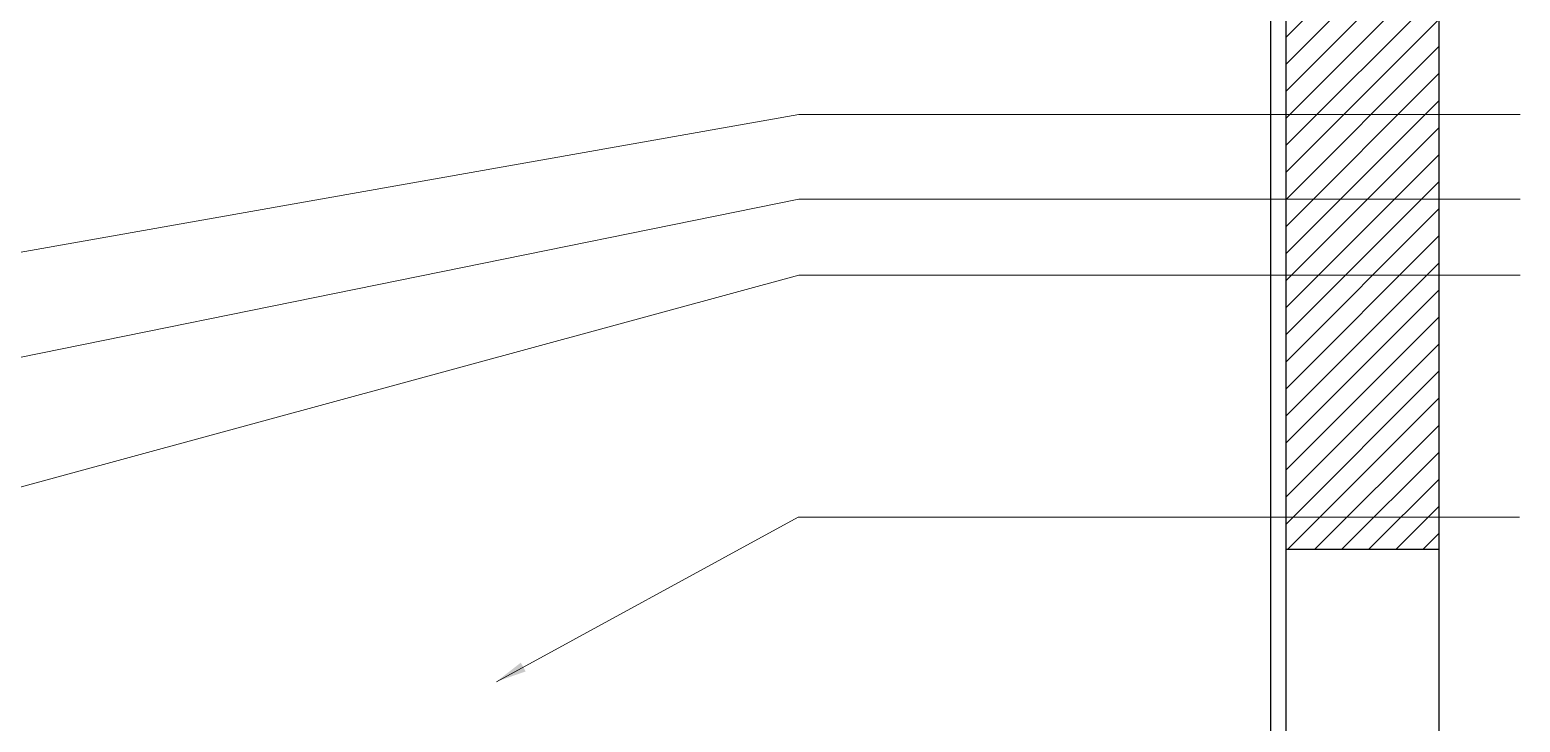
# Model space of a CAD drawing. Header units: inches. Extents: x -12478 to 399182, y -16583 to 525552.
# Drawn here: x 27805 to 29753, y -6687 to -5782 of the extents above; entities that cross this region are included whole.
import ezdxf

# ---------------------------------------------------------------- set-up
doc = ezdxf.new("R2010")
doc.units = ezdxf.units.IN
doc.header["$LTSCALE"] = 1000
doc.header["$MEASUREMENT"] = 0
doc.layers.add('ID-NOTES', color=3, linetype='Continuous', lineweight=0)
doc.layers.add('Layer3', color=3, linetype='Continuous')
doc.layers.add('Layer7', color=8, linetype='Continuous')
doc.styles.add('ZZ-Dim All', font='romans.shx', dxfattribs={"width": 0.8})
doc.dimstyles.new('DIM 0200', dxfattribs={"dimscale": 200, "dimtxt": 1, "dimasz": 0.8, "dimexe": 0.5, "dimexo": 1, "dimgap": 0.4, "dimtad": 1, "dimdec": 0, "dimrnd": 10, "dimdsep": 46, "dimtxsty": 'ZZ-Dim All', "dimblk1": 'ARCHTICK', "dimblk2": 'ARCHTICK', "dimsah": 1, "dimcen": 1, "dimdle": 0.5, "dimclrd": 256, "dimclre": 256, "dimclrt": 256, "dimadec": 0, "dimazin": 2, "dimtfac": 1, "dimtdec": 0, "dimtix": 1, "dimtmove": 2, "dimatfit": 2, "dimfxl": 1, "dimfxlon": 1, "dimtolj": 1, "dimtzin": 0, "dimlwd": -1, "dimlwe": -1, "dimarcsym": 0})

# ---------------------------------------------------------------- blocks, each defined once
blk = doc.blocks.new('_ARCHTICK')
at = {"color": 0, "linetype": 'ByBlock', "const_width": 0.15}
blk.add_lwpolyline([(-0.5, -0.5), (0.5, 0.5)], dxfattribs=at)

msp = doc.modelspace()

# ---------------------------------------------------------------- hatches: boundary and pattern name
at = {"layer": 'Layer7'}
h = msp.add_hatch(dxfattribs=at)
h.set_pattern_fill('ANSI31', color=256, scale=200, style=0)
h.set_pattern_definition([(45, (-22205.67, 1316.619), (-17.67767, 17.67767), [])])
h.paths.add_polyline_path([(29446.7, -6460.6), (29646.8, -6460.6), (29646.8, -4910.6), (29446.7, -4910.6)])

# ---------------------------------------------------------------- linework, layer by layer
at = {"layer": 'Layer3'}
for p, q in [((29646.8, -4710.6, 0), (29646.8, -9360.6, 0)), ((29426.7, -4910.6, 0), (29426.7, -9160.6, 0)), ((29446.7, -4910.6, 0), (29446.7, -9160.6, 0)), ((29446.7, -6460.6, 0), (29646.8, -6460.6, 0))]:
    msp.add_line(p, q, dxfattribs=at)

# ---------------------------------------------------------------- leaders
at = {"layer": 'ID-NOTES'}
for points in [[(26112.5, -6369.3, -751.7), (28810.5, -5892.2, -751.7), (29753.1, -5892.2, -751.7)], [(25924.7, -6589.4, -751.7), (28810.5, -6002.9, -751.7), (29753.1, -6002.9, -751.7)], [(25580.2, -6981.6, -751.7), (28810.5, -6102.3, -751.7), (29753.1, -6102.3, -751.7)], [(28415, -6633.6, -751.7), (28809.6, -6418.8, -751.7), (29752.3, -6418.8, -751.7)]]:
    msp.add_leader(points, dimstyle='DIM 0200', override={"dimasz": 0.2, "dimtad": 0, "dimclrd": 8}, dxfattribs=at)

doc.saveas('drawing.dxf')
